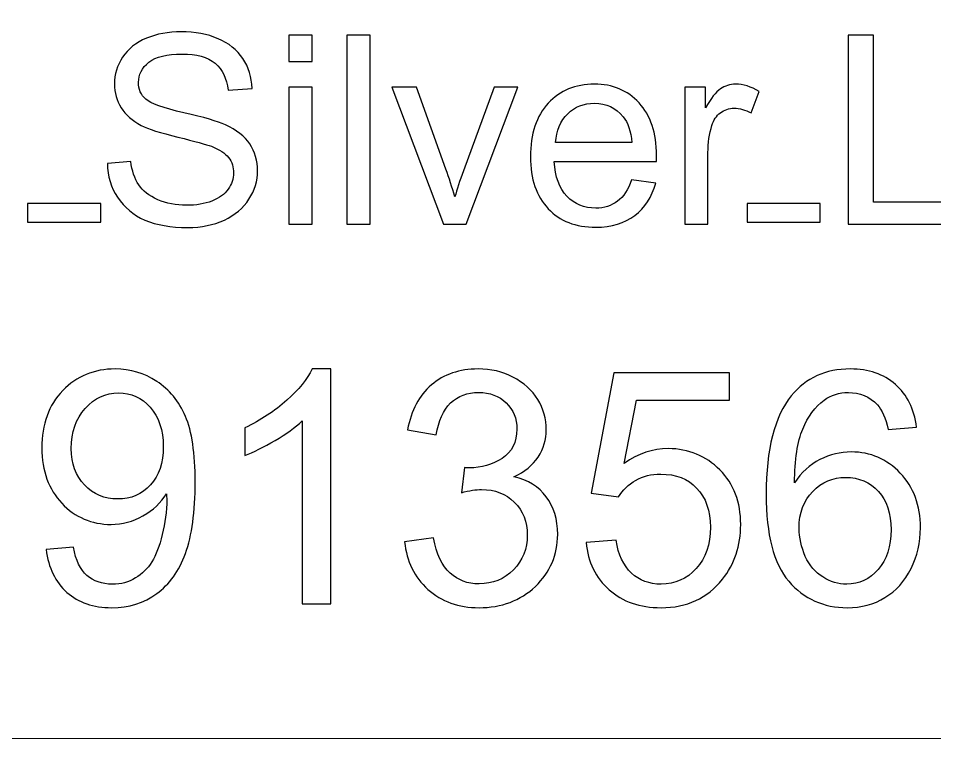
# Model space of a CAD drawing. Header units: millimetres. Extents: x -19.9 to 19.9, y -20 to 19.8.
# Drawn here: x -2.45 to 10.57, y -20 to -9.77 of the extents above; entities that cross this region are included whole.
import ezdxf

# ---------------------------------------------------------------- set-up
doc = ezdxf.new("R2010")
doc.units = ezdxf.units.MM
doc.header["$MEASUREMENT"] = 0
doc.layers.add('Layer 1', color=7, linetype='Continuous')

msp = doc.modelspace()

# ---------------------------------------------------------------- linework, layer by layer
at = {"layer": 'Layer 1', "color": 250, "lineweight": 9}
msp.add_open_spline([(16.8405, 19.7999), (16.8405, 19.7999), (-16.8405, 19.7999), (-16.8405, 19.7999), (-18.5232, 19.7999), (-19.9, 18.4231), (-19.9, 16.7404), (-19.9, 16.7404), (-19.9, -16.9405), (-19.9, -16.9405), (-19.9, -18.6232), (-18.5232, -20), (-16.8405, -20), (-16.8405, -20), (16.8405, -20), (16.8405, -20), (18.5232, -20), (19.9, -18.6232), (19.9, -16.9405), (19.9, -16.9405), (19.9, 16.7404), (19.9, 16.7404), (19.9, 18.4231), (18.5232, 19.7999), (16.8405, 19.7999)], degree=3, knots=[0, 0, 0, 0, 0.125, 0.125, 0.125, 0.25, 0.25, 0.25, 0.375, 0.375, 0.375, 0.5, 0.5, 0.5, 0.625, 0.625, 0.625, 0.75, 0.75, 0.75, 0.875, 0.875, 0.875, 1, 1, 1, 1], dxfattribs=at)
at = {"layer": 'Layer 1', "color": 240}
for points, knots in [([(-1.1838, -11.8339), (-1.1838, -11.8339), (-0.8497, -11.8039), (-0.8497, -11.8039), (-0.8347, -11.939), (-0.7971, -12.0479), (-0.7371, -12.1379), (-0.6808, -12.2243), (-0.5908, -12.2918), (-0.4669, -12.3482), (-0.3468, -12.4007), (-0.2079, -12.427), (-0.0577, -12.427), (0.0812, -12.427), (0.1975, -12.4082), (0.3025, -12.3669), (0.4077, -12.3256), (0.4827, -12.2693), (0.5353, -12.198), (0.5841, -12.1267), (0.6104, -12.0516), (0.6104, -11.9691), (0.6104, -11.8865), (0.5878, -11.8113), (0.5391, -11.7476), (0.4902, -11.6876), (0.4077, -11.635), (0.2951, -11.59), (0.2237, -11.5637), (0.0624, -11.5186), (-0.1816, -11.4586), (-0.4294, -11.3985), (-0.602, -11.346), (-0.7033, -11.2935), (-0.831, -11.2259), (-0.9248, -11.1395), (-0.9886, -11.0419), (-1.0523, -10.9406), (-1.0824, -10.828), (-1.0824, -10.7079), (-1.0824, -10.569), (-1.0449, -10.4414), (-0.9661, -10.325), (-0.891, -10.2087), (-0.7784, -10.1187), (-0.6283, -10.0548), (-0.4819, -9.9948), (-0.3167, -9.9647), (-0.1365, -9.9647), (0.0624, -9.9647), (0.2388, -9.9948), (0.3889, -10.0623), (0.5428, -10.1261), (0.6592, -10.2199), (0.7417, -10.3438), (0.8243, -10.4677), (0.8656, -10.6103), (0.8731, -10.768), (0.8731, -10.768), (0.5315, -10.7943), (0.5315, -10.7943), (0.5128, -10.6253), (0.4527, -10.4978), (0.3476, -10.4114), (0.2388, -10.3213), (0.0848, -10.28), (-0.1215, -10.28), (-0.3392, -10.28), (-0.4932, -10.3176), (-0.5944, -10.3964), (-0.6921, -10.4752), (-0.7409, -10.5728), (-0.7409, -10.6816), (-0.7409, -10.7792), (-0.7071, -10.858), (-0.6357, -10.9218), (-0.5682, -10.9819), (-0.3881, -11.0495), (-0.099, -11.1133), (0.19, -11.177), (0.3889, -11.2371), (0.494, -11.2859), (0.6517, -11.3572), (0.768, -11.4473), (0.8393, -11.5561), (0.9144, -11.6688), (0.9519, -11.7964), (0.9519, -11.939), (0.9519, -12.0817), (0.9106, -12.2168), (0.8281, -12.3406), (0.7492, -12.4682), (0.6291, -12.5659), (0.479, -12.6371), (0.3251, -12.7084), (0.1524, -12.7423), (-0.0389, -12.7423), (-0.2829, -12.7423), (-0.4856, -12.7084), (-0.6508, -12.6371), (-0.8159, -12.5659), (-0.9436, -12.457), (-1.0374, -12.3143), (-1.1312, -12.1755), (-1.18, -12.014), (-1.1838, -11.8339)], [0, 0, 0, 0, 0.0285714, 0.0285714, 0.0285714, 0.0571429, 0.0571429, 0.0571429, 0.0857143, 0.0857143, 0.0857143, 0.1142857, 0.1142857, 0.1142857, 0.1428571, 0.1428571, 0.1428571, 0.1714286, 0.1714286, 0.1714286, 0.2, 0.2, 0.2, 0.2285714, 0.2285714, 0.2285714, 0.2571429, 0.2571429, 0.2571429, 0.2857143, 0.2857143, 0.2857143, 0.3142857, 0.3142857, 0.3142857, 0.3428571, 0.3428571, 0.3428571, 0.3714286, 0.3714286, 0.3714286, 0.4, 0.4, 0.4, 0.4285714, 0.4285714, 0.4285714, 0.4571429, 0.4571429, 0.4571429, 0.4857143, 0.4857143, 0.4857143, 0.5142857, 0.5142857, 0.5142857, 0.5428571, 0.5428571, 0.5428571, 0.5714286, 0.5714286, 0.5714286, 0.6, 0.6, 0.6, 0.6285714, 0.6285714, 0.6285714, 0.6571429, 0.6571429, 0.6571429, 0.6857143, 0.6857143, 0.6857143, 0.7142857, 0.7142857, 0.7142857, 0.7428571, 0.7428571, 0.7428571, 0.7714286, 0.7714286, 0.7714286, 0.8, 0.8, 0.8, 0.8285714, 0.8285714, 0.8285714, 0.8571429, 0.8571429, 0.8571429, 0.8857143, 0.8857143, 0.8857143, 0.9142857, 0.9142857, 0.9142857, 0.9428571, 0.9428571, 0.9428571, 0.9714286, 0.9714286, 0.9714286, 1, 1, 1, 1]), ([(1.3949, -10.3851), (1.3949, -10.3851), (1.3949, -10.0098), (1.3949, -10.0098), (1.3949, -10.0098), (1.7251, -10.0098), (1.7251, -10.0098), (1.7251, -10.0098), (1.7251, -10.3851), (1.7251, -10.3851), (1.7251, -10.3851), (1.3949, -10.3851), (1.3949, -10.3851)], [0, 0, 0, 0, 0.25, 0.25, 0.25, 0.5, 0.5, 0.5, 0.75, 0.75, 0.75, 1, 1, 1, 1]), ([(2.2205, -12.6972), (2.2205, -12.6972), (2.2205, -10.0098), (2.2205, -10.0098), (2.2205, -10.0098), (2.5508, -10.0098), (2.5508, -10.0098), (2.5508, -10.0098), (2.5508, -12.6972), (2.5508, -12.6972), (2.5508, -12.6972), (2.2205, -12.6972), (2.2205, -12.6972)], [0, 0, 0, 0, 0.25, 0.25, 0.25, 0.5, 0.5, 0.5, 0.75, 0.75, 0.75, 1, 1, 1, 1]), ([(9.3445, -12.6972), (9.3445, -12.6972), (9.3445, -10.0098), (9.3445, -10.0098), (9.3445, -10.0098), (9.701, -10.0098), (9.701, -10.0098), (9.701, -10.0098), (9.701, -12.3819), (9.701, -12.3819), (9.701, -12.3819), (11.0223, -12.3819), (11.0223, -12.3819), (11.0223, -12.3819), (11.0223, -12.6972), (11.0223, -12.6972), (11.0223, -12.6972), (9.3445, -12.6972), (9.3445, -12.6972)], [0, 0, 0, 0, 0.1666667, 0.1666667, 0.1666667, 0.3333333, 0.3333333, 0.3333333, 0.5, 0.5, 0.5, 0.6666667, 0.6666667, 0.6666667, 0.8333333, 0.8333333, 0.8333333, 1, 1, 1, 1]), ([(1.3949, -12.6972), (1.3949, -12.6972), (1.3949, -10.7492), (1.3949, -10.7492), (1.3949, -10.7492), (1.7251, -10.7492), (1.7251, -10.7492), (1.7251, -10.7492), (1.7251, -12.6972), (1.7251, -12.6972), (1.7251, -12.6972), (1.3949, -12.6972), (1.3949, -12.6972)], [0, 0, 0, 0, 0.25, 0.25, 0.25, 0.5, 0.5, 0.5, 0.75, 0.75, 0.75, 1, 1, 1, 1]), ([(3.5942, -12.6972), (3.5942, -12.6972), (2.8586, -10.7492), (2.8586, -10.7492), (2.8586, -10.7492), (3.2114, -10.7492), (3.2114, -10.7492), (3.2114, -10.7492), (3.628, -11.9165), (3.628, -11.9165), (3.673, -12.0404), (3.7143, -12.1717), (3.7556, -12.3069), (3.7819, -12.2055), (3.8232, -12.0817), (3.8757, -11.939), (3.8757, -11.939), (4.3111, -10.7492), (4.3111, -10.7492), (4.3111, -10.7492), (4.6489, -10.7492), (4.6489, -10.7492), (4.6489, -10.7492), (3.9133, -12.6972), (3.9133, -12.6972), (3.9133, -12.6972), (3.5942, -12.6972), (3.5942, -12.6972)], [0, 0, 0, 0, 0.1111111, 0.1111111, 0.1111111, 0.2222222, 0.2222222, 0.2222222, 0.3333333, 0.3333333, 0.3333333, 0.4444444, 0.4444444, 0.4444444, 0.5555556, 0.5555556, 0.5555556, 0.6666667, 0.6666667, 0.6666667, 0.7777778, 0.7777778, 0.7777778, 0.8888889, 0.8888889, 0.8888889, 1, 1, 1, 1]), ([(6.2666, -12.0667), (6.2666, -12.0667), (6.6082, -12.1116), (6.6082, -12.1116), (6.5556, -12.3106), (6.4543, -12.4645), (6.3116, -12.5733), (6.1653, -12.6822), (5.9814, -12.7385), (5.7561, -12.7385), (5.4709, -12.7385), (5.2457, -12.6521), (5.0805, -12.4757), (4.9117, -12.2993), (4.8291, -12.0553), (4.8291, -11.7401), (4.8291, -11.4135), (4.9117, -11.1583), (5.0805, -10.9781), (5.2495, -10.7979), (5.4672, -10.7079), (5.7374, -10.7079), (5.9963, -10.7079), (6.2066, -10.7943), (6.3717, -10.9744), (6.5368, -11.1508), (6.6194, -11.3985), (6.6194, -11.7213), (6.6194, -11.7401), (6.6194, -11.7702), (6.6194, -11.8077), (6.6194, -11.8077), (5.1669, -11.8077), (5.1669, -11.8077), (5.1781, -12.0216), (5.2381, -12.183), (5.347, -12.2993), (5.4558, -12.4119), (5.591, -12.4682), (5.7561, -12.4682), (5.8762, -12.4682), (5.9776, -12.4344), (6.0639, -12.3706), (6.1503, -12.3069), (6.2178, -12.2055), (6.2666, -12.0667)], [0, 0, 0, 0, 0.0666667, 0.0666667, 0.0666667, 0.1333333, 0.1333333, 0.1333333, 0.2, 0.2, 0.2, 0.2666667, 0.2666667, 0.2666667, 0.3333333, 0.3333333, 0.3333333, 0.4, 0.4, 0.4, 0.4666667, 0.4666667, 0.4666667, 0.5333333, 0.5333333, 0.5333333, 0.6, 0.6, 0.6, 0.6666667, 0.6666667, 0.6666667, 0.7333333, 0.7333333, 0.7333333, 0.8, 0.8, 0.8, 0.8666667, 0.8666667, 0.8666667, 0.9333333, 0.9333333, 0.9333333, 1, 1, 1, 1]), ([(7.0211, -12.6972), (7.0211, -12.6972), (7.0211, -10.7492), (7.0211, -10.7492), (7.0211, -10.7492), (7.3176, -10.7492), (7.3176, -10.7492), (7.3176, -10.7492), (7.3176, -11.0457), (7.3176, -11.0457), (7.3926, -10.9106), (7.464, -10.8167), (7.5278, -10.7755), (7.5916, -10.7304), (7.663, -10.7079), (7.7418, -10.7079), (7.8506, -10.7079), (7.9632, -10.7417), (8.0796, -10.813), (8.0796, -10.813), (7.9632, -11.117), (7.9632, -11.117), (7.8806, -11.072), (7.8018, -11.0495), (7.723, -11.0495), (7.6516, -11.0495), (7.5841, -11.072), (7.5278, -11.1133), (7.4715, -11.1583), (7.4302, -11.2183), (7.4076, -11.2935), (7.3701, -11.4098), (7.3514, -11.5411), (7.3514, -11.68), (7.3514, -11.68), (7.3514, -12.6972), (7.3514, -12.6972), (7.3514, -12.6972), (7.0211, -12.6972), (7.0211, -12.6972)], [0, 0, 0, 0, 0.0769231, 0.0769231, 0.0769231, 0.1538462, 0.1538462, 0.1538462, 0.2307692, 0.2307692, 0.2307692, 0.3076923, 0.3076923, 0.3076923, 0.3846154, 0.3846154, 0.3846154, 0.4615385, 0.4615385, 0.4615385, 0.5384615, 0.5384615, 0.5384615, 0.6153846, 0.6153846, 0.6153846, 0.6923077, 0.6923077, 0.6923077, 0.7692308, 0.7692308, 0.7692308, 0.8461538, 0.8461538, 0.8461538, 0.9230769, 0.9230769, 0.9230769, 1, 1, 1, 1]), ([(5.1856, -11.5374), (5.1856, -11.5374), (6.2704, -11.5374), (6.2704, -11.5374), (6.2553, -11.3723), (6.214, -11.2522), (6.1465, -11.1696), (6.0414, -11.0419), (5.9063, -10.9781), (5.7374, -10.9781), (5.5873, -10.9781), (5.4596, -11.0269), (5.3583, -11.1283), (5.2532, -11.2296), (5.197, -11.3685), (5.1856, -11.5374)], [0, 0, 0, 0, 0.2, 0.2, 0.2, 0.4, 0.4, 0.4, 0.6, 0.6, 0.6, 0.8, 0.8, 0.8, 1, 1, 1, 1]), ([(-2.3175, -12.6687), (-2.3175, -12.6687), (-2.3175, -12.3997), (-2.3175, -12.3997), (-2.3175, -12.3997), (-1.278, -12.3997), (-1.278, -12.3997), (-1.278, -12.3997), (-1.278, -12.6687), (-1.278, -12.6687), (-1.278, -12.6687), (-2.3175, -12.6687), (-2.3175, -12.6687)], [0, 0, 0, 0, 0.25, 0.25, 0.25, 0.5, 0.5, 0.5, 0.75, 0.75, 0.75, 1, 1, 1, 1]), ([(7.9057, -12.6687), (7.9057, -12.6687), (7.9057, -12.3997), (7.9057, -12.3997), (7.9057, -12.3997), (8.9452, -12.3997), (8.9452, -12.3997), (8.9452, -12.3997), (8.9452, -12.6687), (8.9452, -12.6687), (8.9452, -12.6687), (7.9057, -12.6687), (7.9057, -12.6687)], [0, 0, 0, 0, 0.25, 0.25, 0.25, 0.5, 0.5, 0.5, 0.75, 0.75, 0.75, 1, 1, 1, 1]), ([(-2.0543, -17.3153), (-2.0543, -17.3153), (-1.6648, -17.2829), (-1.6648, -17.2829), (-1.6324, -17.4683), (-1.5675, -17.5982), (-1.4748, -17.6816), (-1.3821, -17.765), (-1.2616, -17.8067), (-1.1132, -17.8067), (-0.9879, -17.8067), (-0.8814, -17.779), (-0.784, -17.7187), (-0.6912, -17.663), (-0.6124, -17.5842), (-0.5522, -17.4915), (-0.4919, -17.3941), (-0.4409, -17.2643), (-0.4039, -17.1021), (-0.3621, -16.9398), (-0.3389, -16.7729), (-0.3389, -16.6014), (-0.3389, -16.5828), (-0.3436, -16.555), (-0.3436, -16.5226), (-0.4224, -16.6523), (-0.5336, -16.7543), (-0.6774, -16.8378), (-0.8164, -16.9166), (-0.9694, -16.9583), (-1.1317, -16.9583), (-1.4099, -16.9583), (-1.6416, -16.8563), (-1.8318, -16.657), (-2.0173, -16.4623), (-2.1146, -16.198), (-2.1146, -15.8734), (-2.1146, -15.535), (-2.0173, -15.2661), (-1.8179, -15.0575), (-1.6185, -14.8535), (-1.3728, -14.7515), (-1.0714, -14.7515), (-0.8582, -14.7515), (-0.6588, -14.8071), (-0.4827, -14.9277), (-0.3018, -15.0436), (-0.1674, -15.2059), (-0.0746, -15.4238), (0.0181, -15.637), (0.0645, -15.9477), (0.0645, -16.3556), (0.0645, -16.7822), (0.0181, -17.116), (-0.0746, -17.3709), (-0.1628, -17.6214), (-0.3018, -17.8114), (-0.4827, -17.9412), (-0.6635, -18.0757), (-0.8767, -18.1405), (-1.1225, -18.1405), (-1.3821, -18.1405), (-1.5953, -18.0664), (-1.7576, -17.9226), (-1.9199, -17.779), (-2.0218, -17.575), (-2.0543, -17.3153)], [0, 0, 0, 0, 0.0454545, 0.0454545, 0.0454545, 0.0909091, 0.0909091, 0.0909091, 0.1363636, 0.1363636, 0.1363636, 0.1818182, 0.1818182, 0.1818182, 0.2272727, 0.2272727, 0.2272727, 0.2727273, 0.2727273, 0.2727273, 0.3181818, 0.3181818, 0.3181818, 0.3636364, 0.3636364, 0.3636364, 0.4090909, 0.4090909, 0.4090909, 0.4545455, 0.4545455, 0.4545455, 0.5, 0.5, 0.5, 0.5454545, 0.5454545, 0.5454545, 0.5909091, 0.5909091, 0.5909091, 0.6363636, 0.6363636, 0.6363636, 0.6818182, 0.6818182, 0.6818182, 0.7272727, 0.7272727, 0.7272727, 0.7727273, 0.7727273, 0.7727273, 0.8181818, 0.8181818, 0.8181818, 0.8636364, 0.8636364, 0.8636364, 0.9090909, 0.9090909, 0.9090909, 0.9545455, 0.9545455, 0.9545455, 1, 1, 1, 1]), ([(1.9931, -18.0849), (1.9931, -18.0849), (1.5851, -18.0849), (1.5851, -18.0849), (1.5851, -18.0849), (1.5851, -15.4887), (1.5851, -15.4887), (1.4877, -15.5814), (1.358, -15.6741), (1.2004, -15.7669), (1.0381, -15.8595), (0.8943, -15.9337), (0.7691, -15.9801), (0.7691, -15.9801), (0.7691, -15.586), (0.7691, -15.586), (0.9963, -15.4794), (1.1957, -15.3496), (1.3672, -15.1965), (1.5388, -15.0436), (1.6593, -14.8953), (1.7288, -14.7515), (1.7288, -14.7515), (1.9931, -14.7515), (1.9931, -14.7515), (1.9931, -14.7515), (1.9931, -18.0849), (1.9931, -18.0849)], [0, 0, 0, 0, 0.1111111, 0.1111111, 0.1111111, 0.2222222, 0.2222222, 0.2222222, 0.3333333, 0.3333333, 0.3333333, 0.4444444, 0.4444444, 0.4444444, 0.5555556, 0.5555556, 0.5555556, 0.6666667, 0.6666667, 0.6666667, 0.7777778, 0.7777778, 0.7777778, 0.8888889, 0.8888889, 0.8888889, 1, 1, 1, 1]), ([(3.0409, -17.2041), (3.0409, -17.2041), (3.4489, -17.1484), (3.4489, -17.1484), (3.4952, -17.3803), (3.574, -17.5471), (3.6854, -17.6491), (3.8013, -17.7511), (3.9357, -17.8021), (4.098, -17.8021), (4.2927, -17.8021), (4.4549, -17.7372), (4.5894, -17.6027), (4.7192, -17.4683), (4.7842, -17.306), (4.7842, -17.1066), (4.7842, -16.9213), (4.7239, -16.7682), (4.5987, -16.6431), (4.4781, -16.5226), (4.3252, -16.4623), (4.135, -16.4623), (4.0562, -16.4623), (3.9589, -16.4762), (3.8476, -16.5086), (3.8476, -16.5086), (3.8894, -16.1516), (3.8894, -16.1516), (3.9171, -16.1563), (3.9403, -16.1563), (3.9589, -16.1563), (4.1304, -16.1563), (4.2881, -16.1099), (4.4272, -16.0218), (4.5663, -15.9291), (4.6358, -15.7901), (4.6358, -15.6046), (4.6358, -15.4516), (4.5848, -15.3311), (4.4828, -15.2337), (4.3808, -15.1317), (4.2509, -15.0853), (4.0933, -15.0853), (3.931, -15.0853), (3.8013, -15.1363), (3.6946, -15.2337), (3.588, -15.3356), (3.5231, -15.4887), (3.4907, -15.688), (3.4907, -15.688), (3.0826, -15.6138), (3.0826, -15.6138), (3.1337, -15.3403), (3.2449, -15.127), (3.4211, -14.9786), (3.5972, -14.8257), (3.8198, -14.7515), (4.0841, -14.7515), (4.2649, -14.7515), (4.4317, -14.7886), (4.5801, -14.8674), (4.7331, -14.9462), (4.8537, -15.0529), (4.9325, -15.1827), (5.0113, -15.3171), (5.053, -15.4608), (5.053, -15.6138), (5.053, -15.7529), (5.0159, -15.8827), (4.9371, -16.0033), (4.863, -16.1192), (4.747, -16.2119), (4.594, -16.2815), (4.7934, -16.3279), (4.9463, -16.4205), (5.053, -16.5643), (5.1597, -16.7079), (5.2153, -16.8842), (5.2153, -17.1021), (5.2153, -17.3895), (5.1086, -17.6352), (4.9001, -17.8392), (4.6868, -18.0386), (4.4179, -18.1405), (4.098, -18.1405), (3.8059, -18.1405), (3.5648, -18.0525), (3.3701, -17.8809), (3.18, -17.7047), (3.0688, -17.4823), (3.0409, -17.2041)], [0, 0, 0, 0, 0.0333333, 0.0333333, 0.0333333, 0.0666667, 0.0666667, 0.0666667, 0.1, 0.1, 0.1, 0.1333333, 0.1333333, 0.1333333, 0.1666667, 0.1666667, 0.1666667, 0.2, 0.2, 0.2, 0.2333333, 0.2333333, 0.2333333, 0.2666667, 0.2666667, 0.2666667, 0.3, 0.3, 0.3, 0.3333333, 0.3333333, 0.3333333, 0.3666667, 0.3666667, 0.3666667, 0.4, 0.4, 0.4, 0.4333333, 0.4333333, 0.4333333, 0.4666667, 0.4666667, 0.4666667, 0.5, 0.5, 0.5, 0.5333333, 0.5333333, 0.5333333, 0.5666667, 0.5666667, 0.5666667, 0.6, 0.6, 0.6, 0.6333333, 0.6333333, 0.6333333, 0.6666667, 0.6666667, 0.6666667, 0.7, 0.7, 0.7, 0.7333333, 0.7333333, 0.7333333, 0.7666667, 0.7666667, 0.7666667, 0.8, 0.8, 0.8, 0.8333333, 0.8333333, 0.8333333, 0.8666667, 0.8666667, 0.8666667, 0.9, 0.9, 0.9, 0.9333333, 0.9333333, 0.9333333, 0.9666667, 0.9666667, 0.9666667, 1, 1, 1, 1]), ([(5.6187, -17.2133), (5.6187, -17.2133), (6.0452, -17.1809), (6.0452, -17.1809), (6.0777, -17.3895), (6.1518, -17.5424), (6.2631, -17.6491), (6.379, -17.7558), (6.518, -17.8067), (6.685, -17.8067), (6.8843, -17.8067), (7.0466, -17.7326), (7.1857, -17.5842), (7.3201, -17.4359), (7.3851, -17.2412), (7.3851, -16.9954), (7.3851, -16.7636), (7.3201, -16.5782), (7.1904, -16.4437), (7.0652, -16.3092), (6.8937, -16.2444), (6.6803, -16.2444), (6.5459, -16.2444), (6.43, -16.2721), (6.3233, -16.3324), (6.2213, -16.3927), (6.138, -16.4715), (6.0777, -16.5688), (6.0777, -16.5688), (5.6929, -16.5132), (5.6929, -16.5132), (5.6929, -16.5132), (6.0128, -14.8071), (6.0128, -14.8071), (6.0128, -14.8071), (7.6586, -14.8071), (7.6586, -14.8071), (7.6586, -14.8071), (7.6586, -15.1965), (7.6586, -15.1965), (7.6586, -15.1965), (6.3373, -15.1965), (6.3373, -15.1965), (6.3373, -15.1965), (6.1611, -16.0913), (6.1611, -16.0913), (6.3604, -15.9522), (6.5691, -15.8827), (6.787, -15.8827), (7.0745, -15.8827), (7.3201, -15.9848), (7.5195, -16.1841), (7.7188, -16.3835), (7.8162, -16.6431), (7.8162, -16.9583), (7.8162, -17.2597), (7.7282, -17.5193), (7.5566, -17.7372), (7.3433, -18.0061), (7.0513, -18.1405), (6.685, -18.1405), (6.3836, -18.1405), (6.138, -18.0571), (5.9478, -17.8855), (5.7531, -17.7187), (5.6465, -17.4915), (5.6187, -17.2133)], [0, 0, 0, 0, 0.0454545, 0.0454545, 0.0454545, 0.0909091, 0.0909091, 0.0909091, 0.1363636, 0.1363636, 0.1363636, 0.1818182, 0.1818182, 0.1818182, 0.2272727, 0.2272727, 0.2272727, 0.2727273, 0.2727273, 0.2727273, 0.3181818, 0.3181818, 0.3181818, 0.3636364, 0.3636364, 0.3636364, 0.4090909, 0.4090909, 0.4090909, 0.4545455, 0.4545455, 0.4545455, 0.5, 0.5, 0.5, 0.5454545, 0.5454545, 0.5454545, 0.5909091, 0.5909091, 0.5909091, 0.6363636, 0.6363636, 0.6363636, 0.6818182, 0.6818182, 0.6818182, 0.7272727, 0.7272727, 0.7272727, 0.7727273, 0.7727273, 0.7727273, 0.8181818, 0.8181818, 0.8181818, 0.8636364, 0.8636364, 0.8636364, 0.9090909, 0.9090909, 0.9090909, 0.9545455, 0.9545455, 0.9545455, 1, 1, 1, 1]), ([(10.3152, -15.5767), (10.3152, -15.5767), (9.9118, -15.6092), (9.9118, -15.6092), (9.8747, -15.447), (9.8237, -15.3311), (9.7588, -15.2615), (9.6475, -15.1409), (9.5084, -15.0853), (9.3462, -15.0853), (9.2164, -15.0853), (9.1005, -15.1224), (9.0031, -15.192), (8.8733, -15.2893), (8.7713, -15.4238), (8.6971, -15.6046), (8.623, -15.7807), (8.5859, -16.0404), (8.5812, -16.3695), (8.6786, -16.2212), (8.7991, -16.1099), (8.9429, -16.0357), (9.0865, -15.9662), (9.2349, -15.9291), (9.3879, -15.9291), (9.6615, -15.9291), (9.8933, -16.031), (10.0833, -16.2304), (10.2734, -16.4298), (10.3708, -16.6894), (10.3708, -17.0047), (10.3708, -17.2133), (10.3244, -17.408), (10.2364, -17.5842), (10.1482, -17.765), (10.023, -17.9041), (9.8654, -17.9969), (9.7078, -18.0942), (9.5316, -18.1405), (9.3323, -18.1405), (8.9938, -18.1405), (8.7157, -18.0154), (8.4978, -17.765), (8.2845, -17.5147), (8.1779, -17.1021), (8.1779, -16.5318), (8.1779, -15.8874), (8.2984, -15.4238), (8.5348, -15.1317), (8.7435, -14.8766), (9.0217, -14.7515), (9.374, -14.7515), (9.6336, -14.7515), (9.8469, -14.8257), (10.0138, -14.9694), (10.1807, -15.1177), (10.2827, -15.3171), (10.3152, -15.5767)], [0, 0, 0, 0, 0.0526316, 0.0526316, 0.0526316, 0.1052632, 0.1052632, 0.1052632, 0.1578947, 0.1578947, 0.1578947, 0.2105263, 0.2105263, 0.2105263, 0.2631579, 0.2631579, 0.2631579, 0.3157895, 0.3157895, 0.3157895, 0.3684211, 0.3684211, 0.3684211, 0.4210526, 0.4210526, 0.4210526, 0.4736842, 0.4736842, 0.4736842, 0.5263158, 0.5263158, 0.5263158, 0.5789474, 0.5789474, 0.5789474, 0.6315789, 0.6315789, 0.6315789, 0.6842105, 0.6842105, 0.6842105, 0.7368421, 0.7368421, 0.7368421, 0.7894737, 0.7894737, 0.7894737, 0.8421053, 0.8421053, 0.8421053, 0.8947368, 0.8947368, 0.8947368, 0.9473684, 0.9473684, 0.9473684, 1, 1, 1, 1]), ([(-0.3899, -15.8503), (-0.3899, -15.6185), (-0.4501, -15.433), (-0.5754, -15.2939), (-0.6959, -15.1595), (-0.8489, -15.09), (-1.025, -15.09), (-1.2058, -15.09), (-1.3635, -15.1641), (-1.498, -15.3125), (-1.6324, -15.4562), (-1.6973, -15.651), (-1.6973, -15.8827), (-1.6973, -16.096), (-1.6324, -16.2676), (-1.5072, -16.3973), (-1.3821, -16.5318), (-1.2244, -16.5967), (-1.0343, -16.5967), (-0.8489, -16.5967), (-0.6912, -16.5318), (-0.5707, -16.3973), (-0.4501, -16.2676), (-0.3899, -16.0821), (-0.3899, -15.8503)], [0, 0, 0, 0, 0.125, 0.125, 0.125, 0.25, 0.25, 0.25, 0.375, 0.375, 0.375, 0.5, 0.5, 0.5, 0.625, 0.625, 0.625, 0.75, 0.75, 0.75, 0.875, 0.875, 0.875, 1, 1, 1, 1]), ([(8.6462, -17.0093), (8.6462, -17.1484), (8.6786, -17.2829), (8.7342, -17.4127), (8.7945, -17.5424), (8.8779, -17.6399), (8.9846, -17.7047), (9.0912, -17.7743), (9.2025, -17.8067), (9.3231, -17.8067), (9.4992, -17.8067), (9.6475, -17.7372), (9.7681, -17.5982), (9.8933, -17.4591), (9.9535, -17.2689), (9.9535, -17.0325), (9.9535, -16.8007), (9.8933, -16.6199), (9.7727, -16.49), (9.6522, -16.3556), (9.4946, -16.2907), (9.3091, -16.2907), (9.1237, -16.2907), (8.966, -16.3556), (8.8409, -16.49), (8.711, -16.6199), (8.6462, -16.7961), (8.6462, -17.0093)], [0, 0, 0, 0, 0.1111111, 0.1111111, 0.1111111, 0.2222222, 0.2222222, 0.2222222, 0.3333333, 0.3333333, 0.3333333, 0.4444444, 0.4444444, 0.4444444, 0.5555556, 0.5555556, 0.5555556, 0.6666667, 0.6666667, 0.6666667, 0.7777778, 0.7777778, 0.7777778, 0.8888889, 0.8888889, 0.8888889, 1, 1, 1, 1])]:
    msp.add_open_spline(points, degree=3, knots=knots, dxfattribs=at)

doc.saveas('drawing.dxf')
